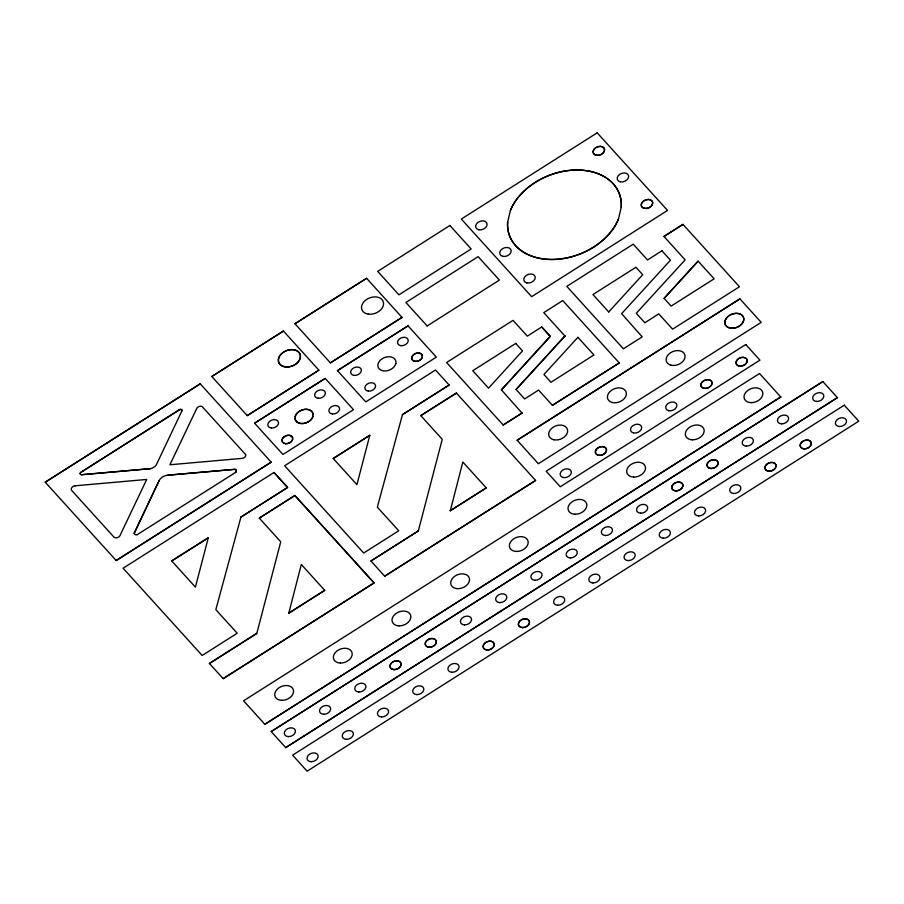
<?xml version="1.0" encoding="UTF-8"?>
<svg xmlns="http://www.w3.org/2000/svg" width="904" height="904" viewBox="0 0 904 904"><rect width="100%" height="100%" fill="white"/><g stroke="black" fill="none" stroke-linecap="round" stroke-linejoin="round"><path stroke-width="1.36" d="M312.999 416.134L313.1 414.247A9.39 6.746 -21.2 0 0 304.478 409.365A9.39 6.746 -21.2 0 0 295.088 416.721L294.998 418.597A9.39 6.746 -21.2 0 0 303.62 423.49A9.39 6.746 -21.2 0 0 312.999 416.134A9.39 6.746 -21.2 0 1 303.597 423.434A9.39 6.746 -21.2 0 1 294.975 418.552M395.85 363.577L395.952 361.69A9.39 6.746 -21.2 0 0 387.33 356.809A9.39 6.746 -21.2 0 0 377.951 364.154L377.849 366.041A9.39 6.746 -21.2 0 0 386.449 370.877A9.39 6.746 -21.2 0 0 395.839 363.521M507.641 222.214L510.387 210.496A58.783 42.217 -21.2 0 1 575.012 170.02A58.783 42.217 -21.2 0 1 621.229 207.276L618.483 218.994A58.783 42.217 -21.2 0 1 553.847 259.471A58.783 42.217 -21.2 0 1 507.641 222.214A58.783 42.217 -21.2 0 0 553.836 259.425A58.783 42.217 -21.2 0 0 618.46 218.949M288.783 613.161L301.314 564.48L324.739 590.357L288.783 613.161L324.717 590.312M450.305 510.703L462.837 462.023L486.262 487.889L450.305 510.703L486.262 487.889M171.715 560.943L195.4 587.114L208.304 537.733L171.715 560.943L208.315 537.79M256.781 633.467L280.748 541.812L259.267 518.082L294.873 495.494L374.087 582.922L223.164 678.655L209.412 663.457L256.759 633.421L209.434 663.502M369.815 435.276L356.922 484.657L333.226 458.486L369.815 435.276L333.248 458.531M418.303 530.998L442.248 439.299L420.789 415.625L456.396 393.037L535.609 480.465L384.686 576.198L370.934 560.988L418.281 530.953L370.956 561.034M240.961 517.02L215.83 609.658L237.21 633.252L202.157 655.479L123.102 568.209L274.014 472.476L287.596 487.493L240.984 517.065L287.585 487.448L274.036 472.521M402.483 414.552L377.33 507.155L398.732 530.784L363.679 553.022L284.624 465.752L435.536 370.018L449.118 385.036L402.506 414.608L449.118 385.036M181.907 410.936L156.143 465.142A7.876 5.661 -21.2 0 1 150.652 468.634L81.179 474.713A2.158 1.548 -21.2 0 1 80.546 472.6L179.399 409.738A1.797 1.288 -21.2 0 1 181.907 410.936L181.919 410.981A1.797 1.288 -21.2 0 0 179.421 409.783L80.682 472.419M137.193 534.716A3.017 2.17 -21.2 0 1 134.154 533.552L159.115 480.645A8.554 6.136 -21.2 0 1 167.726 475.188L235.13 469.357A2.78 1.989 -21.2 0 1 235.933 472.069L235.481 472.555M134.12 533.247L159.115 480.645M522.015 413.06L501.426 389.85L550.265 336.378L541.733 326.943L527.337 336.141L513.054 320.355L446.599 362.515L503.2 424.993L522.015 413.06L503.2 424.993M501.437 389.895L550.265 336.378M516.094 389.466L564.932 335.994L516.094 389.466L524.659 398.958L538.581 390.065L552.412 405.342L619.274 362.933L552.412 405.342M577.916 337.294L543.925 374.516L550.943 382.279L593.928 354.956L577.938 337.339M608.72 311.97L642.699 274.703L635.941 267.245L592.956 294.568L608.708 311.925M664.124 298.376L698.103 261.109L714.137 278.816L671.13 306.106L664.112 298.331L698.125 261.154M235.469 472.509L137.171 534.671M45.223 482.227L200.236 383.838L271.211 462.17L116.175 560.525L45.2 482.182L200.236 383.838M211.796 376.471L283.438 331.022L318.897 370.177L247.244 415.625L211.807 376.516L283.449 331.067M294.953 323.768L366.583 278.274L402.031 317.428L330.389 362.877L294.941 323.722L366.595 278.33M449.921 225.492L377.68 271.369L398.924 294.806L471.176 248.973L449.943 225.537M597.205 132.809L461.322 219.062L531.654 296.67L667.536 210.417L597.216 132.854M247.244 415.625L318.897 370.177M330.389 362.877L402.02 317.383M254.589 423.174L325.169 378.392L353.498 409.681L282.918 454.452L254.612 423.219L325.191 378.448M337.463 370.663L408.032 325.835L436.361 357.125L365.77 401.896L337.441 370.606L408.043 325.881M427.151 325.96L499.392 280.082L478.148 256.646L405.896 302.478L427.14 325.915M116.175 560.525L271.189 462.125M663.977 236.475L682.949 224.373L739.461 286.749L672.599 329.169L658.767 313.88L644.846 322.773L636.28 313.281L685.13 259.866L663.954 236.43L682.972 224.429M515.755 343.43L472.747 370.708L488.533 388.155L522.512 350.888L515.766 343.475M661.92 250.77L647.524 259.957L633.241 244.17L566.797 286.376L623.387 348.82L642.202 336.876L621.613 313.665L670.452 260.194L661.931 250.815M259.29 518.128L294.896 495.539L374.087 582.922L223.164 678.655M456.418 393.082L420.789 415.625M517.122 440.271L739.935 298.874L761.202 322.366L538.377 463.718L517.099 440.225L739.935 298.874M745.777 344.492L546.174 471.221L560.277 486.781L759.925 360.142L745.823 344.582M384.686 576.198L535.586 480.419M780.796 397.014L759.518 373.51L243.571 700.792L264.849 724.307L780.774 396.969L264.849 724.307M271.2 731.596L822.866 381.578L837.409 397.647L285.72 747.608L271.189 731.539L822.866 381.578M844.268 405.161L292.602 755.168L307.111 771.191L858.777 421.185L844.279 405.207M82.75 474.656L150.652 468.634M233.108 469.436L167.726 475.188M75.224 485.787L146.708 479.448L119.836 535.891A3.559 2.554 -21.2 0 1 114.096 537.247L71.755 490.522A3.695 2.655 -21.2 0 1 71.811 487.629A3.695 2.655 -21.2 0 1 75.224 485.787L75.235 485.832M82.185 474.736L81.157 474.668A2.158 1.548 -21.2 0 1 80.524 472.555M233.808 469.266L234.498 469.244M619.274 362.933L562.763 300.557L543.767 312.614L564.943 336.039M245.56 454.486L202.055 406.472A3.548 2.554 -21.2 0 0 196.699 408.518L169.918 464.769L242.215 458.362A3.3 2.362 -21.2 0 0 245.56 454.486L245.538 454.441M541.745 326.988L550.276 336.424M837.409 397.647L285.72 747.608M295.111 416.767A9.39 6.746 -21.2 0 1 304.501 409.41A9.39 6.746 -21.2 0 1 313.112 414.292M235.108 469.312A2.78 1.989 -21.2 0 1 235.921 472.024M510.398 210.542A58.783 42.217 -21.2 0 1 575.034 170.065A58.783 42.217 -21.2 0 1 621.24 207.321M311.112 761.699A5.786 4.158 -21.2 0 0 318.016 755.269A5.786 4.158 -21.2 0 0 308.671 754.919A5.786 4.158 -21.2 0 0 311.112 761.699M346.334 739.348A5.786 4.158 -21.2 0 0 353.249 732.929A5.786 4.158 -21.2 0 0 343.893 732.579A5.786 4.158 -21.2 0 0 346.334 739.348M381.544 716.962A5.786 4.158 -21.2 0 0 388.449 710.533A5.786 4.158 -21.2 0 0 379.104 710.182A5.786 4.158 -21.2 0 0 381.544 716.962M416.767 694.611A5.786 4.158 -21.2 0 0 423.671 688.193A5.786 4.158 -21.2 0 0 414.326 687.842A5.786 4.158 -21.2 0 0 416.767 694.611M451.989 672.271A5.786 4.158 -21.2 0 0 458.904 665.841A5.786 4.158 -21.2 0 0 449.548 665.502A5.786 4.158 -21.2 0 0 451.989 672.271M487.233 649.976A5.786 4.158 -21.2 0 0 494.138 643.546A5.786 4.158 -21.2 0 0 484.77 643.151A5.786 4.158 -21.2 0 0 487.211 649.931A5.786 4.158 -21.2 0 0 494.126 643.501A5.786 4.158 -21.2 0 0 484.793 643.196A5.786 4.158 -21.2 0 0 487.233 649.976M522.456 627.625A5.786 4.158 -21.2 0 0 529.36 621.206A5.786 4.158 -21.2 0 0 519.992 620.811A5.786 4.158 -21.2 0 0 522.433 627.579A5.786 4.158 -21.2 0 0 529.348 621.161A5.786 4.158 -21.2 0 0 520.015 620.856A5.786 4.158 -21.2 0 0 522.456 627.625M557.666 605.239A5.786 4.158 -21.2 0 0 564.571 598.81A5.786 4.158 -21.2 0 0 555.226 598.471A5.786 4.158 -21.2 0 0 557.666 605.239M592.9 582.944A5.786 4.158 -21.2 0 0 599.815 576.515A5.786 4.158 -21.2 0 0 590.459 576.164A5.786 4.158 -21.2 0 0 592.9 582.944M628.133 560.593A5.786 4.158 -21.2 0 0 635.037 554.175A5.786 4.158 -21.2 0 0 625.681 553.824A5.786 4.158 -21.2 0 0 628.133 560.593M663.333 538.208A5.786 4.158 -21.2 0 0 670.248 531.778A5.786 4.158 -21.2 0 0 660.892 531.428A5.786 4.158 -21.2 0 0 663.333 538.208M698.577 515.913A5.786 4.158 -21.2 0 0 705.482 509.483A5.786 4.158 -21.2 0 0 696.136 509.133A5.786 4.158 -21.2 0 0 698.577 515.913M733.777 493.516A5.786 4.158 -21.2 0 0 740.692 487.086A5.786 4.158 -21.2 0 0 731.336 486.747A5.786 4.158 -21.2 0 0 733.777 493.516M769.021 471.221A5.786 4.158 -21.2 0 0 775.937 464.792A5.786 4.158 -21.2 0 0 766.581 464.453A5.786 4.158 -21.2 0 0 769.01 471.176A5.786 4.158 -21.2 0 0 775.914 464.746A5.786 4.158 -21.2 0 0 766.569 464.396A5.786 4.158 -21.2 0 0 769.021 471.221M804.244 448.87A5.786 4.158 -21.2 0 0 811.159 442.451A5.786 4.158 -21.2 0 0 801.791 442.056A5.786 4.158 -21.2 0 0 804.232 448.825A5.786 4.158 -21.2 0 0 811.137 442.406A5.786 4.158 -21.2 0 0 801.803 442.101A5.786 4.158 -21.2 0 0 804.244 448.87M839.477 426.53A5.786 4.158 -21.2 0 0 846.381 420.1A5.786 4.158 -21.2 0 0 837.025 419.761A5.786 4.158 -21.2 0 0 839.477 426.53M394.065 669.581A5.786 4.158 -21.2 0 0 400.969 663.163A5.786 4.158 -21.2 0 0 391.613 662.813A5.786 4.158 -21.2 0 0 394.065 669.581M358.854 691.978A5.786 4.158 -21.2 0 0 365.758 685.548A5.786 4.158 -21.2 0 0 356.413 685.209A5.786 4.158 -21.2 0 0 358.854 691.978M323.609 714.273A5.786 4.158 -21.2 0 0 330.525 707.855A5.786 4.158 -21.2 0 0 321.169 707.504A5.786 4.158 -21.2 0 0 323.609 714.273M288.387 736.624A5.786 4.158 -21.2 0 0 295.292 730.195A5.786 4.158 -21.2 0 0 285.946 729.844A5.786 4.158 -21.2 0 0 288.387 736.624M746.297 446.147A5.786 4.158 -21.2 0 0 753.213 439.717A5.786 4.158 -21.2 0 0 743.856 439.378A5.786 4.158 -21.2 0 0 746.297 446.147M429.287 647.241A5.786 4.158 -21.2 0 0 436.191 640.823A5.786 4.158 -21.2 0 0 426.846 640.473A5.786 4.158 -21.2 0 0 429.287 647.241M464.509 624.901A5.786 4.158 -21.2 0 0 471.413 618.472A5.786 4.158 -21.2 0 0 462.068 618.121A5.786 4.158 -21.2 0 0 464.509 624.901M499.754 602.606A5.786 4.158 -21.2 0 0 506.658 596.177A5.786 4.158 -21.2 0 0 497.313 595.826A5.786 4.158 -21.2 0 0 499.754 602.606M534.976 580.255A5.786 4.158 -21.2 0 0 541.88 573.837A5.786 4.158 -21.2 0 0 532.535 573.486A5.786 4.158 -21.2 0 0 534.976 580.255M570.198 557.915A5.786 4.158 -21.2 0 0 577.102 551.485A5.786 4.158 -21.2 0 0 567.757 551.146A5.786 4.158 -21.2 0 0 570.198 557.915M605.409 535.518A5.786 4.158 -21.2 0 0 612.313 529.1A5.786 4.158 -21.2 0 0 602.957 528.75A5.786 4.158 -21.2 0 0 605.409 535.518M640.631 513.178A5.786 4.158 -21.2 0 0 647.535 506.748A5.786 4.158 -21.2 0 0 638.19 506.409A5.786 4.158 -21.2 0 0 640.631 513.178M675.853 490.838A5.786 4.158 -21.2 0 0 682.757 484.408A5.786 4.158 -21.2 0 0 673.412 484.058A5.786 4.158 -21.2 0 0 675.853 490.838A5.786 4.158 -21.2 0 0 682.78 484.454A5.786 4.158 -21.2 0 0 673.423 484.103A5.786 4.158 -21.2 0 0 675.876 490.883M711.075 468.487A5.786 4.158 -21.2 0 0 717.991 462.068A5.786 4.158 -21.2 0 0 708.634 461.718A5.786 4.158 -21.2 0 0 711.075 468.487A5.786 4.158 -21.2 0 0 718.002 462.113A5.786 4.158 -21.2 0 0 708.657 461.763A5.786 4.158 -21.2 0 0 711.098 468.532M781.542 423.852A5.786 4.158 -21.2 0 0 788.446 417.422A5.786 4.158 -21.2 0 0 779.101 417.072A5.786 4.158 -21.2 0 0 781.542 423.852M816.753 401.455A5.786 4.158 -21.2 0 0 823.657 395.025A5.786 4.158 -21.2 0 0 814.301 394.686A5.786 4.158 -21.2 0 0 816.753 401.455M750.93 402.642A9.729 6.995 -21.2 0 0 762.535 391.816A9.729 6.995 -21.2 0 0 746.794 391.262A9.729 6.995 -21.2 0 0 750.93 402.642M563.045 477.493A5.797 4.17 -21.2 0 0 571.362 472.171A5.797 4.17 -21.2 0 0 562.83 470.069A5.797 4.17 -21.2 0 0 563.045 477.493M598.222 455.175A5.797 4.17 -21.2 0 0 606.527 449.853A5.797 4.17 -21.2 0 0 598.007 447.762A5.797 4.17 -21.2 0 0 598.222 455.175M633.388 432.869A5.797 4.17 -21.2 0 0 641.704 427.547A5.797 4.17 -21.2 0 0 633.173 425.445A5.797 4.17 -21.2 0 0 633.388 432.869M668.598 410.653A5.797 4.17 -21.2 0 0 676.904 405.331A5.797 4.17 -21.2 0 0 668.384 403.229A5.797 4.17 -21.2 0 0 668.598 410.653M703.73 388.245A5.797 4.17 -21.2 0 0 712.047 382.923A5.797 4.17 -21.2 0 0 703.515 380.833A5.797 4.17 -21.2 0 0 703.73 388.245A5.797 4.17 -21.2 0 0 712.081 383.025A5.797 4.17 -21.2 0 0 703.549 380.923A5.797 4.17 -21.2 0 0 703.764 388.336M738.896 365.939A5.797 4.17 -21.2 0 0 747.212 360.617A5.797 4.17 -21.2 0 0 738.681 358.515A5.797 4.17 -21.2 0 0 738.896 365.939A5.797 4.17 -21.2 0 0 747.246 360.707A5.797 4.17 -21.2 0 0 738.726 358.606A5.797 4.17 -21.2 0 0 738.941 366.03M553.643 439.717A9.797 7.04 -21.2 0 0 567.633 430.677A9.797 7.04 -21.2 0 0 553.18 427.208A9.797 7.04 -21.2 0 0 553.643 439.717M612.381 402.517A9.797 7.04 -21.2 0 0 626.37 393.477A9.797 7.04 -21.2 0 0 611.918 390.008A9.797 7.04 -21.2 0 0 612.381 402.517M671.073 365.216A9.797 7.04 -21.2 0 0 685.062 356.176A9.797 7.04 -21.2 0 0 670.621 352.707A9.797 7.04 -21.2 0 0 671.073 365.216M729.788 327.971A9.797 7.04 -21.2 0 0 743.789 318.931A9.797 7.04 -21.2 0 0 729.336 315.462A9.797 7.04 -21.2 0 0 729.788 327.971A9.797 7.04 -21.2 0 0 743.8 318.976A9.797 7.04 -21.2 0 0 729.347 315.507A9.797 7.04 -21.2 0 0 729.81 328.016M478.713 229.74A5.932 4.26 -21.2 0 0 487.098 224.169A5.932 4.26 -21.2 0 0 478.25 222.203A5.932 4.26 -21.2 0 0 478.713 229.74M502.793 256.34A5.932 4.26 -21.2 0 0 511.178 250.77A5.932 4.26 -21.2 0 0 502.33 248.803A5.932 4.26 -21.2 0 0 502.793 256.34M526.851 282.895A5.932 4.26 -21.2 0 0 535.236 277.313A5.932 4.26 -21.2 0 0 526.399 275.347A5.932 4.26 -21.2 0 0 526.851 282.895M596.199 155.217A5.932 4.26 -21.2 0 0 604.573 149.646A5.932 4.26 -21.2 0 0 595.736 147.68A5.932 4.26 -21.2 0 0 596.199 155.217A5.932 4.26 -21.2 0 0 604.595 149.691A5.932 4.26 -21.2 0 0 595.759 147.725A5.932 4.26 -21.2 0 0 596.211 155.273M620.268 181.817A5.932 4.26 -21.2 0 0 628.653 176.246A5.932 4.26 -21.2 0 0 619.816 174.28A5.932 4.26 -21.2 0 0 620.268 181.817M644.315 208.327A5.932 4.26 -21.2 0 0 652.699 202.745A5.932 4.26 -21.2 0 0 643.863 200.778A5.932 4.26 -21.2 0 0 644.315 208.327A5.932 4.26 -21.2 0 0 652.711 202.79A5.932 4.26 -21.2 0 0 643.874 200.824A5.932 4.26 -21.2 0 0 644.337 208.372M285.212 366.888A11.413 8.204 -21.2 0 0 300.343 355.272A11.413 8.204 -21.2 0 0 282.624 352.752A11.413 8.204 -21.2 0 0 285.189 366.843A11.413 8.204 -21.2 0 0 300.331 355.227A11.413 8.204 -21.2 0 0 282.636 352.797A11.413 8.204 -21.2 0 0 285.212 366.888M368.357 314.14A11.413 8.204 -21.2 0 0 383.488 302.535A11.413 8.204 -21.2 0 0 365.781 300.049A11.413 8.204 -21.2 0 0 368.357 314.14M318.174 398.257A5.548 3.989 -21.2 0 0 325.293 392.415A5.548 3.989 -21.2 0 0 316.547 391.511A5.548 3.989 -21.2 0 0 318.174 398.257M332.389 413.964A5.548 3.989 -21.2 0 0 339.52 408.133A5.548 3.989 -21.2 0 0 330.762 407.229A5.548 3.989 -21.2 0 0 332.389 413.964M271.347 428.021A5.548 3.989 -21.2 0 0 278.466 422.179A5.548 3.989 -21.2 0 0 269.708 421.287A5.548 3.989 -21.2 0 0 271.347 428.021M285.54 443.683A5.548 3.989 -21.2 0 0 292.659 437.852A5.548 3.989 -21.2 0 0 283.912 436.948A5.548 3.989 -21.2 0 0 285.528 443.638A5.548 3.989 -21.2 0 0 292.647 437.807A5.548 3.989 -21.2 0 0 283.89 436.903A5.548 3.989 -21.2 0 0 285.54 443.683M354.176 375.42A5.548 3.989 -21.2 0 0 361.295 369.578A5.548 3.989 -21.2 0 0 352.549 368.674A5.548 3.989 -21.2 0 0 354.176 375.42M368.391 391.127A5.548 3.989 -21.2 0 0 375.51 385.296A5.548 3.989 -21.2 0 0 366.764 384.392A5.548 3.989 -21.2 0 0 368.391 391.127M401.037 345.69A5.548 3.989 -21.2 0 0 408.156 339.859A5.548 3.989 -21.2 0 0 399.398 338.955A5.548 3.989 -21.2 0 0 401.037 345.69M415.252 361.408A5.548 3.989 -21.2 0 0 422.371 355.566A5.548 3.989 -21.2 0 0 413.603 354.617A5.548 3.989 -21.2 0 0 415.23 361.363A5.548 3.989 -21.2 0 0 422.349 355.521A5.548 3.989 -21.2 0 0 413.614 354.662A5.548 3.989 -21.2 0 0 415.252 361.408M281.652 700.329A9.729 6.995 -21.2 0 0 293.258 689.503A9.729 6.995 -21.2 0 0 277.517 688.95A9.729 6.995 -21.2 0 0 281.652 700.329M340.299 663.061A9.729 6.995 -21.2 0 0 351.893 652.247A9.729 6.995 -21.2 0 0 336.152 651.682A9.729 6.995 -21.2 0 0 340.299 663.061M398.958 625.862A9.729 6.995 -21.2 0 0 410.552 615.036A9.729 6.995 -21.2 0 0 394.811 614.483A9.729 6.995 -21.2 0 0 398.958 625.862M457.616 588.651A9.729 6.995 -21.2 0 0 469.221 577.825A9.729 6.995 -21.2 0 0 453.48 577.272A9.729 6.995 -21.2 0 0 457.616 588.651M516.274 551.44A9.729 6.995 -21.2 0 0 527.879 540.615A9.729 6.995 -21.2 0 0 512.139 540.061A9.729 6.995 -21.2 0 0 516.274 551.44M574.933 514.229A9.729 6.995 -21.2 0 0 586.538 503.404A9.729 6.995 -21.2 0 0 570.797 502.85A9.729 6.995 -21.2 0 0 574.933 514.229M633.614 477.063A9.729 6.995 -21.2 0 0 645.207 466.238A9.729 6.995 -21.2 0 0 629.466 465.684A9.729 6.995 -21.2 0 0 633.614 477.063M692.249 439.807A9.729 6.995 -21.2 0 0 703.854 428.982A9.729 6.995 -21.2 0 0 688.113 428.428A9.729 6.995 -21.2 0 0 692.249 439.807M394.076 669.638A5.786 4.158 -21.2 0 0 400.992 663.208A5.786 4.158 -21.2 0 0 391.635 662.858A5.786 4.158 -21.2 0 0 394.076 669.638M429.298 647.287A5.786 4.158 -21.2 0 0 436.214 640.868A5.786 4.158 -21.2 0 0 426.857 640.518A5.786 4.158 -21.2 0 0 429.298 647.287M598.256 455.266A5.797 4.17 -21.2 0 0 606.561 449.955A5.797 4.17 -21.2 0 0 598.041 447.853A5.797 4.17 -21.2 0 0 598.256 455.266"/></g></svg>
